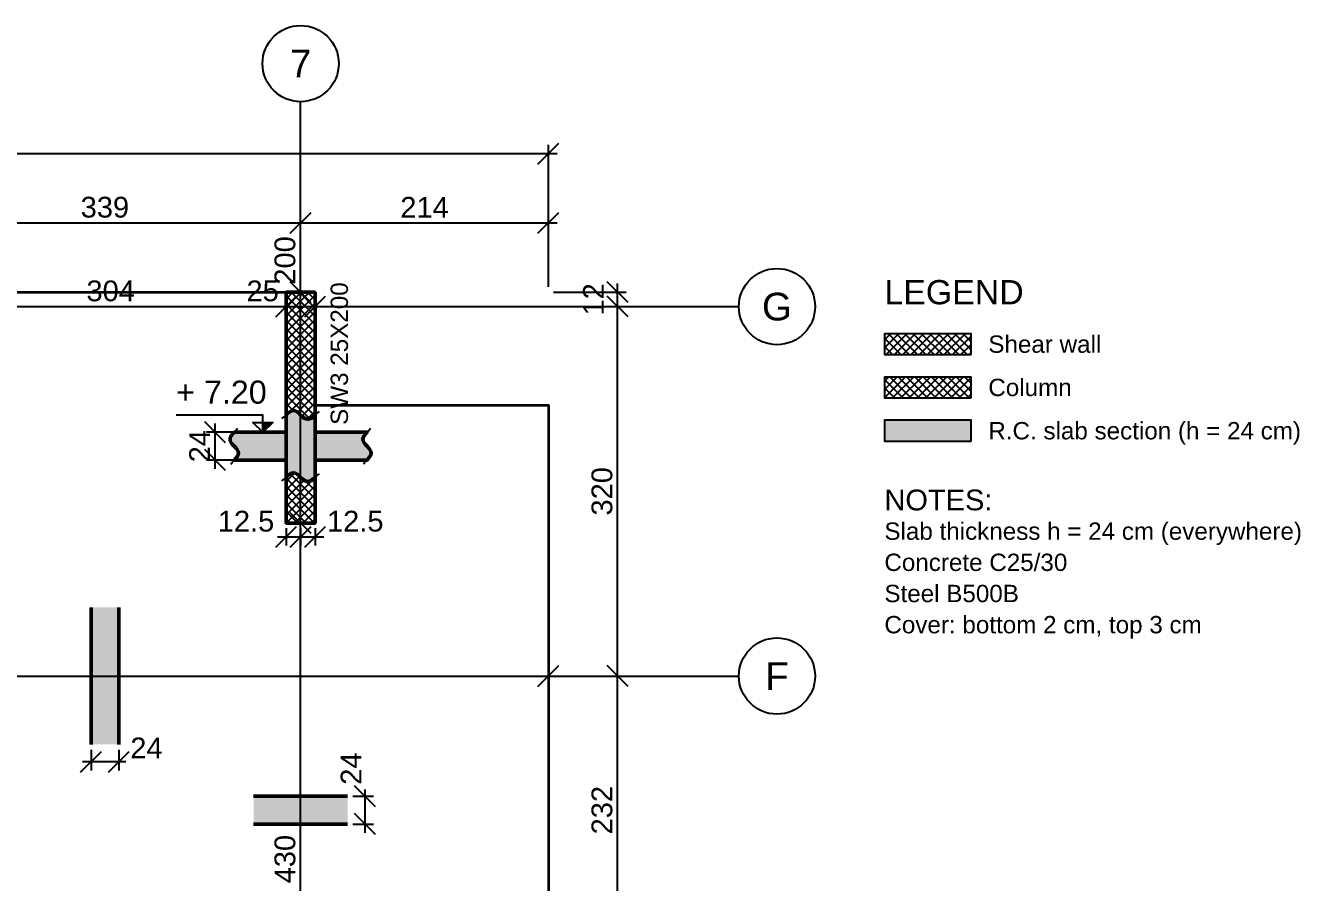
# Model space of a CAD drawing. Header units: millimetres. Extents: x -231 to 4719, y -2977 to 4533.
# Drawn here: x 1116 to 2220, y 3696 to 4438 of the extents above; entities that cross this region are included whole.
import ezdxf
from ezdxf.enums import TextEntityAlignment as Align

# ---------------------------------------------------------------- set-up
doc = ezdxf.new("R2010")
doc.units = ezdxf.units.MM
for name, color, linetype in [('FW_AXIS', 7, 'Continuous'), ('FW_COLUMN_HATCH', 8, 'Continuous'), ('FW_DIM', 7, 'Continuous'), ('FW_SLAB_SECTION', 8, 'Continuous'), ('FW_TEXT', 7, 'Continuous'), ('FW_WALL_HATCH', 8, 'Continuous'), ('FW_WALL_SECTION', 8, 'Continuous')]:
    doc.layers.add(name, color=color, linetype=linetype)
doc.layers.add('SLAB', color=3, linetype='Continuous', lineweight=35)
doc.layers.add('WALL', color=1, linetype='Continuous', lineweight=50)
doc.styles.add('REBAR_TXT', font='arial.ttf')
doc.styles.get("Standard").update_dxf_attribs({"font": 'arial.ttf'})
doc.dimstyles.new('FW_DIM', dxfattribs={"dimtxt": 18, "dimasz": 9, "dimexe": 7.5, "dimexo": 4.5, "dimgap": 4.5, "dimtad": 1, "dimdec": 0, "dimtxsty": 'Standard', "dimtsz": 9, "dimcen": 2.5, "dimdle": 7.5, "dimclrd": 256, "dimclre": 256, "dimclrt": 7, "dimazin": 3, "dimtfac": 1, "dimtmove": 2, "dimatfit": 3})

# ---------------------------------------------------------------- blocks, each defined once
blk = doc.blocks.new('_OBLIQUE')
at = {"color": 0, "linetype": 'BYBLOCK'}
blk.add_line((-0.5, -0.5), (0.5, 0.5), dxfattribs=at)
blk = doc.blocks.new('*D13')
for p, q in [((1337.5, 4085.9), (1273, 4085.9)), ((1280.5, 4054.4), (1280.5, 4093.4)), ((1337.5, 4061.9), (1273, 4061.9))]:
    blk.add_line(p, q)
at = {"layer": 'Defpoints'}
for p in [(1342, 4085.9), (1280.5, 4061.9), (1342, 4061.9)]:
    blk.add_point(p, dxfattribs=at)
at = {"layer": 'FW_DIM', "xscale": 18, "yscale": 18, "rotation": 90}
for p in [(1280.5, 4085.9), (1280.5, 4061.9)]:
    blk.add_blockref('_OBLIQUE', p, dxfattribs=at)
at = {"layer": 'FW_DIM', "color": 7, "insert": (1267, 4073.9), "char_height": 18, "attachment_point": 5, "rotation": 90}
blk.add_mtext('24', dxfattribs=at)
blk = doc.blocks.new('*D20')
for p, q in [((1173, 3811), (1173, 3793)), ((1197, 3811), (1197, 3793)), ((1203, 3800.5), (1165.5, 3800.5))]:
    blk.add_line(p, q)
at = {"layer": 'Defpoints'}
for p in [(1173, 3815.5), (1197, 3815.5), (1173, 3800.5)]:
    blk.add_point(p, dxfattribs=at)
at = {"layer": 'FW_DIM', "xscale": 18, "yscale": 18}
for p in [(1173, 3800.5), (1197, 3800.5)]:
    blk.add_blockref('_OBLIQUE', p, dxfattribs=at)
at = {"layer": 'FW_DIM', "color": 7, "insert": (1221, 3812.5), "char_height": 18, "attachment_point": 5}
blk.add_mtext('24', dxfattribs=at)
blk = doc.blocks.new('*D36')
for p, q in [((1410.2, 3776.6), (1410.2, 3739.1)), ((1399.7, 3770.6), (1417.7, 3770.6)), ((1399.7, 3746.6), (1417.7, 3746.6))]:
    blk.add_line(p, q)
at = {"layer": 'Defpoints'}
for p in [(1395.2, 3770.6), (1395.2, 3746.6), (1410.2, 3746.6)]:
    blk.add_point(p, dxfattribs=at)
at = {"layer": 'FW_DIM', "xscale": 18, "yscale": 18, "rotation": 90}
for p in [(1410.2, 3770.6), (1410.2, 3746.6)]:
    blk.add_blockref('_OBLIQUE', p, dxfattribs=at)
at = {"layer": 'FW_DIM', "color": 7, "insert": (1398.2, 3794.6), "char_height": 18, "attachment_point": 5, "rotation": 90}
blk.add_mtext('24', dxfattribs=at)
blk = doc.blocks.new('*D59')
for p, q in [((1342, 4002.8), (1342, 3987.8)), ((1354.5, 4002.8), (1354.5, 3987.8)), ((1334.5, 3995.3), (1362, 3995.3))]:
    blk.add_line(p, q)
at = {"layer": 'Defpoints'}
for p in [(1342, 4007.3), (1354.5, 4007.3), (1342, 3995.3)]:
    blk.add_point(p, dxfattribs=at)
at = {"layer": 'FW_DIM', "xscale": 18, "yscale": 18}
for p in [(1342, 3995.3), (1354.5, 3995.3)]:
    blk.add_blockref('_OBLIQUE', p, dxfattribs=at)
at = {"layer": 'FW_DIM', "color": 7, "insert": (1307.2, 4008.8), "char_height": 18, "attachment_point": 5}
blk.add_mtext('12.5', dxfattribs=at)
blk = doc.blocks.new('*D60')
for p, q in [((1354.5, 4002.8), (1354.5, 3987.8)), ((1367, 4002.8), (1367, 3987.8)), ((1347, 3995.3), (1374.5, 3995.3))]:
    blk.add_line(p, q)
at = {"layer": 'Defpoints'}
for p in [(1354.5, 4007.3), (1367, 4007.3), (1354.5, 3995.3)]:
    blk.add_point(p, dxfattribs=at)
at = {"layer": 'FW_DIM', "xscale": 18, "yscale": 18}
for p in [(1354.5, 3995.3), (1367, 3995.3)]:
    blk.add_blockref('_OBLIQUE', p, dxfattribs=at)
at = {"layer": 'FW_DIM', "color": 7, "insert": (1401.8, 4008.8), "char_height": 18, "attachment_point": 5}
blk.add_mtext('12.5', dxfattribs=at)
blk = doc.blocks.new('*D102')
for p, q in [((848, 3879.3), (848, 3882.3)), ((1569, 3879.3), (1569, 3882.3)), ((840.5, 3874.8), (1576.5, 3874.8))]:
    blk.add_line(p, q)
at = {"layer": 'Defpoints'}
for p in [(848, 3874.8), (848, 3874.8), (1569, 3874.8)]:
    blk.add_point(p, dxfattribs=at)
at = {"layer": 'FW_DIM', "xscale": 18, "yscale": 18}
for p in [(848, 3874.8), (1569, 3874.8)]:
    blk.add_blockref('_OBLIQUE', p, dxfattribs=at)
at = {"layer": 'FW_DIM', "color": 7, "insert": (1074.1, 3888.3), "char_height": 18, "attachment_point": 5}
blk.add_mtext('721', dxfattribs=at)
blk = doc.blocks.new('*D106')
for p, q in [((1038, 4199.3), (1038, 4202.3)), ((1342, 4199.3), (1342, 4202.3)), ((1030.5, 4194.8), (1349.5, 4194.8))]:
    blk.add_line(p, q)
at = {"layer": 'Defpoints'}
for p in [(1038, 4194.8), (1038, 4194.8), (1342, 4194.8)]:
    blk.add_point(p, dxfattribs=at)
at = {"layer": 'FW_DIM', "xscale": 18, "yscale": 18}
for p in [(1038, 4194.8), (1342, 4194.8)]:
    blk.add_blockref('_OBLIQUE', p, dxfattribs=at)
at = {"layer": 'FW_DIM', "color": 7, "insert": (1190, 4208.3), "char_height": 18, "attachment_point": 5}
blk.add_mtext('304', dxfattribs=at)
blk = doc.blocks.new('*D107')
for p, q in [((1342, 4199.3), (1342, 4202.3)), ((1367, 4199.3), (1367, 4202.3)), ((1334.5, 4194.8), (1374.5, 4194.8))]:
    blk.add_line(p, q)
at = {"layer": 'Defpoints'}
for p in [(1342, 4194.8), (1342, 4194.8), (1367, 4194.8)]:
    blk.add_point(p, dxfattribs=at)
at = {"layer": 'FW_DIM', "xscale": 18, "yscale": 18}
for p in [(1342, 4194.8), (1367, 4194.8)]:
    blk.add_blockref('_OBLIQUE', p, dxfattribs=at)
at = {"layer": 'FW_DIM', "color": 7, "insert": (1321.6, 4208.3), "char_height": 18, "attachment_point": 5}
blk.add_mtext('25', dxfattribs=at)
blk = doc.blocks.new('*D144')
for p, q in [((1354.5, 3569.9), (1354.5, 4014.8)), ((1350, 4007.3), (1347, 4007.3)), ((1350, 3577.4), (1347, 3577.4))]:
    blk.add_line(p, q)
at = {"layer": 'Defpoints'}
for p in [(1354.5, 4007.3), (1354.5, 3577.4), (1354.5, 3577.4)]:
    blk.add_point(p, dxfattribs=at)
at = {"layer": 'FW_DIM', "xscale": 18, "yscale": 18, "rotation": 90}
for p in [(1354.5, 4007.3), (1354.5, 3577.4)]:
    blk.add_blockref('_OBLIQUE', p, dxfattribs=at)
at = {"layer": 'FW_DIM', "color": 7, "insert": (1341, 3716.2), "char_height": 18, "attachment_point": 5, "rotation": 90}
blk.add_mtext('430', dxfattribs=at)
blk = doc.blocks.new('*D145')
for p, q in [((1350, 4207.2), (1347, 4207.2)), ((1354.5, 3999.8), (1354.5, 4214.7)), ((1350, 4007.3), (1347, 4007.3))]:
    blk.add_line(p, q)
at = {"layer": 'Defpoints'}
for p in [(1354.5, 4207.2), (1354.5, 4007.3), (1354.5, 4007.3)]:
    blk.add_point(p, dxfattribs=at)
at = {"layer": 'FW_DIM', "xscale": 18, "yscale": 18, "rotation": 90}
for p in [(1354.5, 4207.2), (1354.5, 4007.3)]:
    blk.add_blockref('_OBLIQUE', p, dxfattribs=at)
at = {"layer": 'FW_DIM', "color": 7, "insert": (1341, 4234.8), "char_height": 18, "attachment_point": 5, "rotation": 90}
blk.add_mtext('200', dxfattribs=at)
blk = doc.blocks.new('*D152')
for p, q in [((1015.5, 4211.8), (1015.5, 4274.8)), ((1354.5, 4211.8), (1354.5, 4274.8)), ((1008, 4267.3), (1362, 4267.3))]:
    blk.add_line(p, q)
at = {"layer": 'Defpoints'}
for p in [(1015.5, 4267.3), (1015.5, 4207.3), (1354.5, 4207.3)]:
    blk.add_point(p, dxfattribs=at)
at = {"layer": 'FW_DIM', "xscale": 18, "yscale": 18}
for p in [(1015.5, 4267.3), (1354.5, 4267.3)]:
    blk.add_blockref('_OBLIQUE', p, dxfattribs=at)
at = {"layer": 'FW_DIM', "color": 7, "insert": (1185, 4280.8), "char_height": 18, "attachment_point": 5}
blk.add_mtext('339', dxfattribs=at)
blk = doc.blocks.new('*D153')
for p, q in [((1354.5, 4211.8), (1354.5, 4274.8)), ((1569, 4211.8), (1569, 4274.8)), ((1347, 4267.3), (1576.5, 4267.3))]:
    blk.add_line(p, q)
at = {"layer": 'Defpoints'}
for p in [(1354.5, 4267.3), (1354.5, 4207.3), (1569, 4207.3)]:
    blk.add_point(p, dxfattribs=at)
at = {"layer": 'FW_DIM', "xscale": 18, "yscale": 18}
for p in [(1354.5, 4267.3), (1569, 4267.3)]:
    blk.add_blockref('_OBLIQUE', p, dxfattribs=at)
at = {"layer": 'FW_DIM', "color": 7, "insert": (1461.8, 4280.8), "char_height": 18, "attachment_point": 5}
blk.add_mtext('214', dxfattribs=at)
blk = doc.blocks.new('*D162')
for p, q in [((0, 4211.8), (0, 4334.8)), ((1569, 4211.8), (1569, 4334.8)), ((-7.5, 4327.3), (1576.5, 4327.3))]:
    blk.add_line(p, q)
at = {"layer": 'Defpoints'}
for p in [(0, 4327.3), (0, 4207.3), (1569, 4207.3)]:
    blk.add_point(p, dxfattribs=at)
at = {"layer": 'FW_DIM', "xscale": 18, "yscale": 18}
for p in [(0, 4327.3), (1569, 4327.3)]:
    blk.add_blockref('_OBLIQUE', p, dxfattribs=at)
at = {"layer": 'FW_DIM', "color": 7, "insert": (784.5, 4340.8), "char_height": 18, "attachment_point": 5}
blk.add_mtext('1569', dxfattribs=at)
blk = doc.blocks.new('*D176')
for p, q in [((1629, 3634.9), (1629, 3882.3)), ((1573.5, 3874.8), (1636.5, 3874.8)), ((1573.5, 3642.4), (1636.5, 3642.4))]:
    blk.add_line(p, q)
at = {"layer": 'Defpoints'}
for p in [(1569, 3874.8), (1569, 3642.4), (1629, 3642.4)]:
    blk.add_point(p, dxfattribs=at)
at = {"layer": 'FW_DIM', "xscale": 18, "yscale": 18, "rotation": 90}
for p in [(1629, 3874.8), (1629, 3642.4)]:
    blk.add_blockref('_OBLIQUE', p, dxfattribs=at)
at = {"layer": 'FW_DIM', "color": 7, "insert": (1615.5, 3758.6), "char_height": 18, "attachment_point": 5, "rotation": 90}
blk.add_mtext('232', dxfattribs=at)
blk = doc.blocks.new('*D177')
for p, q in [((1629, 3867.3), (1629, 4202.3)), ((1573.5, 4194.8), (1636.5, 4194.8)), ((1573.5, 3874.8), (1636.5, 3874.8))]:
    blk.add_line(p, q)
at = {"layer": 'Defpoints'}
for p in [(1569, 4194.8), (1569, 3874.8), (1629, 3874.8)]:
    blk.add_point(p, dxfattribs=at)
at = {"layer": 'FW_DIM', "xscale": 18, "yscale": 18, "rotation": 90}
for p in [(1629, 4194.8), (1629, 3874.8)]:
    blk.add_blockref('_OBLIQUE', p, dxfattribs=at)
at = {"layer": 'FW_DIM', "color": 7, "insert": (1615.5, 4034.8), "char_height": 18, "attachment_point": 5, "rotation": 90}
blk.add_mtext('320', dxfattribs=at)
blk = doc.blocks.new('*D178')
for p, q in [((1573.5, 4207.3), (1636.5, 4207.3)), ((1629, 4187.3), (1629, 4214.8)), ((1573.5, 4194.8), (1636.5, 4194.8))]:
    blk.add_line(p, q)
at = {"layer": 'Defpoints'}
for p in [(1569, 4207.3), (1569, 4194.8), (1629, 4194.8)]:
    blk.add_point(p, dxfattribs=at)
at = {"layer": 'FW_DIM', "xscale": 18, "yscale": 18, "rotation": 90}
for p in [(1629, 4207.3), (1629, 4194.8)]:
    blk.add_blockref('_OBLIQUE', p, dxfattribs=at)
at = {"layer": 'FW_DIM', "color": 7, "insert": (1608, 4201.1), "char_height": 18, "attachment_point": 5, "rotation": 90}
blk.add_mtext('12', dxfattribs=at)

msp = doc.modelspace()

# ---------------------------------------------------------------- hatches: boundary and pattern name
at = {"layer": 'FW_COLUMN_HATCH'}
h = msp.add_hatch(dxfattribs=at)
h.set_pattern_fill('ANSI37', scale=1.6)
h.paths.add_polyline_path([(1935, 4115.8), (1935, 4133.8), (1860, 4133.8), (1860, 4115.8), (1935, 4115.8)])
at = {"layer": 'FW_SLAB_SECTION'}
h = msp.add_hatch(color=8, dxfattribs=at)
h.dxf.hatch_style = 1
h.paths.add_polyline_path([(1935, 4078.3), (1935, 4096.3), (1860, 4096.3), (1860, 4078.3), (1935, 4078.3)])
h = msp.add_hatch(color=8, dxfattribs=at)
h.dxf.hatch_style = 1
h.paths.add_polyline_path([(1197, 3815.5), (1197, 3934.2), (1173, 3934.2), (1173, 3815.5), (1197, 3815.5)])
h = msp.add_hatch(color=8, dxfattribs=at)
h.dxf.hatch_style = 1
h.paths.add_polyline_path([(1395.2, 3746.6), (1395.2, 3770.6), (1313.8, 3770.6), (1313.8, 3746.6), (1395.2, 3746.6)])
at = {"layer": 'FW_WALL_HATCH'}
h = msp.add_hatch(dxfattribs=at)
h.set_pattern_fill('ANSI37', scale=1.6)
h.paths.add_polyline_path([(1367, 4100.9), (1365.4, 4099.5), (1363.9, 4098.3), (1362.3, 4097.5), (1360.7, 4097.2), (1359.2, 4097.5), (1357.6, 4098.3), (1356.1, 4099.5), (1354.5, 4100.9), (1352.9, 4102.4), (1351.4, 4103.6), (1349.8, 4104.4), (1348.2, 4104.7), (1346.7, 4104.4), (1345.1, 4103.6), (1343.5, 4102.4), (1342, 4100.9), (1342, 4085.9), (1342, 4085.9), (1342, 4207.2), (1367, 4207.2), (1367, 4100.9)])
h = msp.add_hatch(dxfattribs=at)
h.set_pattern_fill('ANSI37', scale=1.6)
h.paths.add_polyline_path([(1935, 4153.3), (1935, 4171.3), (1860, 4171.3), (1860, 4153.3), (1935, 4153.3)])
h = msp.add_hatch(dxfattribs=at)
h.set_pattern_fill('ANSI37', scale=1.6)
h.paths.add_polyline_path([(1367, 4007.3), (1342, 4007.3), (1342, 4061.9), (1342, 4061.9), (1342, 4046.9), (1343.5, 4048.4), (1345.1, 4049.6), (1346.7, 4050.4), (1348.2, 4050.7), (1349.8, 4050.4), (1351.4, 4049.6), (1352.9, 4048.4), (1354.5, 4046.9), (1356.1, 4045.5), (1357.6, 4044.3), (1359.2, 4043.5), (1360.7, 4043.2), (1362.3, 4043.5), (1363.9, 4044.3), (1365.4, 4045.5), (1367, 4046.9), (1367, 4007.3)])
at = {"layer": 'FW_WALL_SECTION'}
h = msp.add_hatch(color=8, dxfattribs=at)
h.dxf.hatch_style = 1
h.paths.add_polyline_path([(1367, 4061.9), (1367, 4046.9), (1365.4, 4045.5), (1363.9, 4044.3), (1362.3, 4043.5), (1360.7, 4043.2), (1359.2, 4043.5), (1357.6, 4044.3), (1356.1, 4045.5), (1354.5, 4046.9), (1352.9, 4048.4), (1351.4, 4049.6), (1349.8, 4050.4), (1348.2, 4050.7), (1346.7, 4050.4), (1345.1, 4049.6), (1343.5, 4048.4), (1342, 4046.9), (1342, 4061.9), (1297, 4061.9), (1298.4, 4063.4), (1299.5, 4064.9), (1300.3, 4066.4), (1300.6, 4067.9), (1300.3, 4069.4), (1299.5, 4070.9), (1298.4, 4072.4), (1297, 4073.9), (1295.6, 4075.4), (1294.4, 4076.9), (1293.6, 4078.4), (1293.4, 4079.9), (1293.6, 4081.4), (1294.4, 4082.9), (1295.6, 4084.4), (1297, 4085.9), (1342, 4085.9), (1342, 4100.9), (1343.5, 4102.4), (1345.1, 4103.6), (1346.7, 4104.4), (1348.2, 4104.7), (1349.8, 4104.4), (1351.4, 4103.6), (1352.9, 4102.4), (1354.5, 4100.9), (1356.1, 4099.5), (1357.6, 4098.3), (1359.2, 4097.5), (1360.7, 4097.2), (1362.3, 4097.5), (1363.9, 4098.3), (1365.4, 4099.5), (1367, 4100.9), (1367, 4085.9), (1412, 4085.9), (1410.6, 4084.4), (1409.5, 4082.9), (1408.7, 4081.4), (1408.4, 4079.9), (1408.7, 4078.4), (1409.5, 4076.9), (1410.6, 4075.4), (1412, 4073.9), (1413.4, 4072.4), (1414.5, 4070.9), (1415.3, 4069.4), (1415.6, 4067.9), (1415.3, 4066.4), (1414.5, 4064.9), (1413.4, 4063.4), (1412, 4061.9), (1367, 4061.9)])
h = msp.add_hatch(color=7, dxfattribs=at)
h.dxf.hatch_style = 1
h.paths.add_polyline_path([(1321.7, 4085.9), (1330.3, 4094.5), (1321.7, 4094.5)])

# ---------------------------------------------------------------- linework, layer by layer
at = {"layer": 'FW_AXIS', "linetype": 'CONTINUOUS'}
for p, q in [((1354.5, 4207.3), (1354.5, 4372.3)), ((1569, 4194.8), (1734, 4194.8)), ((1569, 3874.8), (1734, 3874.8))]:
    msp.add_line(p, q, dxfattribs=at)
at = {"layer": 'FW_AXIS', "color": 8}
for p, q in [((1354.5, 2617.3), (1354.5, 4207.3)), ((0, 4194.8), (1569, 4194.8)), ((0, 3874.8), (1569, 3874.8))]:
    msp.add_line(p, q, dxfattribs=at)
at = {"layer": 'FW_AXIS'}
for centre in [(1354.5, 4405.3), (1767, 4194.8), (1767, 3874.8)]:
    msp.add_circle(centre, 33, dxfattribs=at)
at = {"layer": 'FW_SLAB_SECTION', "color": 7, "lineweight": 50}
for p, q in [((1173, 3815.5), (1173, 3934.2)), ((1197, 3815.5), (1197, 3934.2)), ((1313.8, 3770.6), (1395.2, 3770.6)), ((1313.8, 3746.6), (1395.2, 3746.6))]:
    msp.add_line(p, q, dxfattribs=at)
at = {"layer": 'FW_TEXT'}
for points in [[(1935, 4153.3), (1935, 4171.3), (1860, 4171.3), (1860, 4153.3), (1935, 4153.3)], [(1935, 4115.8), (1935, 4133.8), (1860, 4133.8), (1860, 4115.8), (1935, 4115.8)], [(1935, 4078.3), (1935, 4096.3), (1860, 4096.3), (1860, 4078.3), (1935, 4078.3)]]:
    msp.add_lwpolyline(points, close=True, dxfattribs=at)
at = {"layer": 'FW_WALL_SECTION'}
msp.add_lwpolyline([(1321.7, 4085.9), (1321.7, 4100.9), (1246.7, 4100.9)], dxfattribs=at)
at = {"layer": 'FW_WALL_SECTION', "lineweight": 50}
msp.add_lwpolyline([(1367, 4061.9), (1367, 4046.9), (1365.4, 4045.5), (1363.9, 4044.3), (1362.3, 4043.5), (1360.7, 4043.2), (1359.2, 4043.5), (1357.6, 4044.3), (1356.1, 4045.5), (1354.5, 4046.9), (1352.9, 4048.4), (1351.4, 4049.6), (1349.8, 4050.4), (1348.2, 4050.7), (1346.7, 4050.4), (1345.1, 4049.6), (1343.5, 4048.4), (1342, 4046.9), (1342, 4061.9), (1297, 4061.9), (1298.4, 4063.4), (1299.5, 4064.9), (1300.3, 4066.4), (1300.6, 4067.9), (1300.3, 4069.4), (1299.5, 4070.9), (1298.4, 4072.4), (1297, 4073.9), (1295.6, 4075.4), (1294.4, 4076.9), (1293.6, 4078.4), (1293.4, 4079.9), (1293.6, 4081.4), (1294.4, 4082.9), (1295.6, 4084.4), (1297, 4085.9), (1342, 4085.9), (1342, 4100.9), (1343.5, 4102.4), (1345.1, 4103.6), (1346.7, 4104.4), (1348.2, 4104.7), (1349.8, 4104.4), (1351.4, 4103.6), (1352.9, 4102.4), (1354.5, 4100.9), (1356.1, 4099.5), (1357.6, 4098.3), (1359.2, 4097.5), (1360.7, 4097.2), (1362.3, 4097.5), (1363.9, 4098.3), (1365.4, 4099.5), (1367, 4100.9), (1367, 4085.9), (1412, 4085.9), (1410.6, 4084.4), (1409.5, 4082.9), (1408.7, 4081.4), (1408.4, 4079.9), (1408.7, 4078.4), (1409.5, 4076.9), (1410.6, 4075.4), (1412, 4073.9), (1413.4, 4072.4), (1414.5, 4070.9), (1415.3, 4069.4), (1415.6, 4067.9), (1415.3, 4066.4), (1414.5, 4064.9), (1413.4, 4063.4), (1412, 4061.9), (1367, 4061.9)], close=True, dxfattribs=at)
at = {"layer": 'FW_WALL_SECTION', "lineweight": 25}
for points in [[(1338.2, 4097.9), (1340.3, 4099.4), (1342.3, 4101.2), (1344.3, 4103), (1346.4, 4104.3), (1348.4, 4104.7), (1350.4, 4104.1), (1352.5, 4102.8), (1354.5, 4100.9), (1356.5, 4099.1), (1358.6, 4097.7), (1360.6, 4097.2), (1362.6, 4097.6), (1364.7, 4098.8), (1366.7, 4100.6), (1368.7, 4102.5), (1370.8, 4104)], [(1294.1, 4058.3), (1295.5, 4060.3), (1297.3, 4062.2), (1299, 4064.2), (1300.2, 4066.1), (1300.6, 4068.1), (1300, 4070), (1298.7, 4072), (1297, 4073.9), (1295.2, 4075.9), (1293.9, 4077.8), (1293.4, 4079.8), (1293.8, 4081.7), (1295, 4083.7), (1296.7, 4085.6), (1298.5, 4087.6), (1299.9, 4089.5)], [(1409.1, 4058.3), (1410.5, 4060.3), (1412.3, 4062.2), (1414, 4064.2), (1415.2, 4066.1), (1415.6, 4068.1), (1415.1, 4070), (1413.8, 4072), (1412, 4073.9), (1410.2, 4075.9), (1408.9, 4077.8), (1408.4, 4079.8), (1408.8, 4081.7), (1410, 4083.7), (1411.7, 4085.6), (1413.5, 4087.6), (1414.9, 4089.5)], [(1338.2, 4043.9), (1340.3, 4045.4), (1342.3, 4047.2), (1344.3, 4049), (1346.4, 4050.3), (1348.4, 4050.7), (1350.4, 4050.1), (1352.5, 4048.8), (1354.5, 4046.9), (1356.5, 4045.1), (1358.6, 4043.7), (1360.6, 4043.2), (1362.6, 4043.6), (1364.7, 4044.8), (1366.7, 4046.6), (1368.7, 4048.5), (1370.8, 4050)]]:
    msp.add_lwpolyline(points, dxfattribs=at)
at = {"layer": 'FW_WALL_SECTION'}
msp.add_lwpolyline([(1321.7, 4085.9), (1313.2, 4094.5), (1330.3, 4094.5)], close=True, dxfattribs=at)
at = {"layer": 'SLAB'}
msp.add_lwpolyline([(467, 4207.3), (1367, 4207.2), (1367, 4109.3), (1569, 4109.3), (1569, 3605.3), (1367, 3605.3), (1367, 3219.3), (1569, 3219.3), (1569, 2715.3), (1367, 2715.3), (1367, 2617.3), (147, 2640), (147, 2738), (0, 2738), (0, 3504.3), (202.2, 3504.3), (202.2, 3543), (354.9, 3800), (265, 3800), (265, 4109.2), (467, 4109.2), (467, 4207.3)], dxfattribs=at)
at = {"layer": 'WALL'}
msp.add_lwpolyline([(1367, 4207.2), (1342, 4207.2), (1342, 4007.3), (1367, 4007.3)], close=True, dxfattribs=at)

# ---------------------------------------------------------------- texts
at = {"layer": 'FW_AXIS', "color": 7, "style": 'REBAR_TXT'}
for s, p in [('7', (1354.5, 4405.3)), ('G', (1767, 4194.8)), ('F', (1767, 3874.8))]:
    msp.add_text(s, height=24, dxfattribs=at).set_placement(p, align=Align.MIDDLE_CENTER)
at = {"layer": 'FW_TEXT', "color": 7, "style": 'REBAR_TXT'}
for s, height, p in [('LEGEND', 21, (1860, 4207.3)), ('Shear wall', 15, (1950, 4162.3)), ('Column', 15, (1950, 4124.8)), ('R.C. slab section (h = 24 cm)', 15, (1950, 4087.3)), ('NOTES:', 18, (1860, 4027.3)), ('Slab thickness h = 24 cm (everywhere)', 15, (1860, 4000.3)), ('Concrete C25/30', 15, (1860, 3973.3)), ('Steel B500B', 15, (1860, 3946.3)), ('Cover: bottom 2 cm, top 3 cm', 15, (1860, 3919.3))]:
    msp.add_text(s, height=height, dxfattribs=at).set_placement(p, align=Align.MIDDLE_LEFT)
msp.add_text('SW3 25X200', height=15, rotation=90, dxfattribs=at).set_placement((1380.5, 4154.1), align=Align.TOP_CENTER)
at = {"layer": 'FW_WALL_SECTION', "color": 7, "style": 'REBAR_TXT'}
msp.add_text('+ 7.20', height=20, dxfattribs=at).set_placement((1246.7, 4104.7), align=Align.BOTTOM_LEFT)

# ---------------------------------------------------------------- dimensions: what is measured, and where the dimension line sits
at = {"layer": 'FW_DIM'}
for base, p1, p2, picture, middle in [((0, 4327.3), (0, 4207.3), (1569, 4207.3), '*D162', (784.5, 4340.8)), ((1015.5, 4267.3), (1015.5, 4207.3), (1354.5, 4207.3), '*D152', (1185, 4280.8)), ((1354.5, 4267.3073397), (1354.5, 4207.3073397), (1569, 4207.3073397), '*D153', (1461.75, 4280.8073397))]:
    dim = msp.add_linear_dim(base=base, p1=p1, p2=p2, dimstyle='FW_DIM', dxfattribs=at)
    dim.commit()
    dim.dimension.update_dxf_attribs({"geometry": picture, "text_midpoint": middle})
for base, p1, p2, text, picture, middle in [((1354.5, 4007.3), (1354.5, 4007.3), (1354.5, 4207.2), '200', '*D145', (1341, 4234.8)), ((1280.5, 4061.9), (1342, 4061.9), (1342, 4085.9), '24', '*D13', (1267, 4073.9)), ((1354.5, 3577.4), (1354.5, 3577.4), (1354.5, 4007.3), '430', '*D144', (1341, 3716.2)), ((1410.2, 3746.6), (1395.2, 3746.6), (1395.2, 3770.6), '24', '*D36', (1398.2, 3794.6))]:
    dim = msp.add_linear_dim(base=base, p1=p1, p2=p2, angle=90, text=text, dimstyle='FW_DIM', override={"dimtmove": 2}, dxfattribs=at)
    dim.commit()
    dim.dimension.update_dxf_attribs({"geometry": picture, "text_midpoint": middle, "dimtype": 160})
for base, p1, p2, text, picture, middle in [((1038, 4194.8), (1038, 4194.8), (1342, 4194.8), '304', '*D106', (1190, 4208.3)), ((1342, 4194.8), (1342, 4194.8), (1367, 4194.8), '25', '*D107', (1321.6, 4208.3)), ((1342, 3995.3), (1342, 4007.3), (1354.5, 4007.3), '12.5', '*D59', (1307.2, 4008.8)), ((1354.5, 3995.3), (1354.5, 4007.3), (1367, 4007.3), '12.5', '*D60', (1401.8, 4008.8)), ((848, 3874.8), (848, 3874.8), (1569, 3874.8), '721', '*D102', (1074.1, 3888.3)), ((1173, 3800.5), (1173, 3815.5), (1197, 3815.5), '24', '*D20', (1221, 3812.5))]:
    dim = msp.add_linear_dim(base=base, p1=p1, p2=p2, text=text, dimstyle='FW_DIM', override={"dimtmove": 2}, dxfattribs=at)
    dim.commit()
    dim.dimension.update_dxf_attribs({"geometry": picture, "text_midpoint": middle, "dimtype": 160})
for base, p1, p2, picture, middle in [((1629.0398754, 4194.8134907), (1569.0398754, 4194.8134907), (1569.0398754, 4207.3134907), '*D178', (1608.0398754, 4201.0634907)), ((1629, 3874.8), (1569, 3874.8), (1569, 4194.8), '*D177', (1615.5, 4034.8)), ((1629, 3642.4), (1569, 3642.4), (1569, 3874.8), '*D176', (1615.5, 3758.6))]:
    dim = msp.add_linear_dim(base=base, p1=p1, p2=p2, angle=90, dimstyle='FW_DIM', dxfattribs=at)
    dim.commit()
    dim.dimension.update_dxf_attribs({"geometry": picture, "text_midpoint": middle})

doc.saveas('drawing.dxf')
